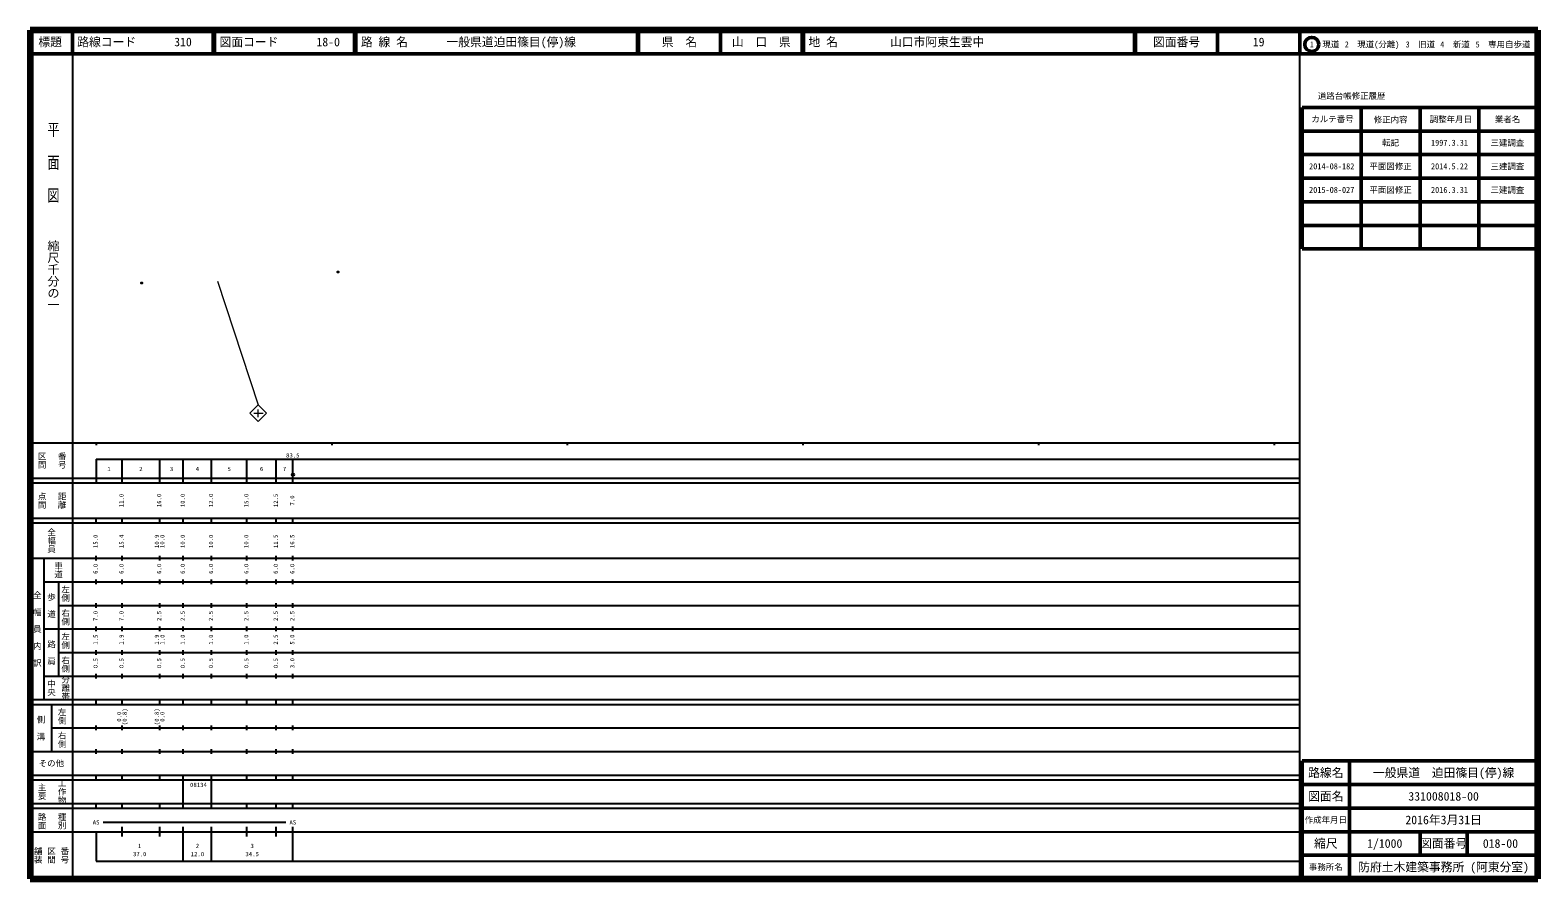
# Model space of a CAD drawing. Units: millimetres on the paper. Extents: x 40 to 680, y 20 to 380.
import ezdxf
from ezdxf.enums import TextEntityAlignment as Align

# ---------------------------------------------------------------- set-up
doc = ezdxf.new("R2010")
doc.units = ezdxf.units.MM
doc.header["$PDMODE"] = 32
doc.header["$PDSIZE"] = 0.5
doc.layers.add('M-OTRS', color=6, linetype='Continuous')
doc.layers.add('M-TTL-TXT', color=7, linetype='Continuous')
for name, color, linetype, lineweight in [('M-STR-STRC', 7, 'Continuous', 13), ('M-TTL', 2, 'Continuous', 140), ('M-TTL-BAND', 7, 'Continuous', 25), ('M-TTL-FRAM', 2, 'Continuous', 50), ('M-TTL-LINE', 7, 'Continuous', 50)]:
    doc.layers.add(name, color=color, linetype=linetype, lineweight=lineweight)
doc.styles.add('@ＭＳ ゴシック', font='')
doc.styles.add('ＭＳ ゴシック', font='')
doc.styles.get('@ＭＳ ゴシック').set_extended_font_data('@MS Gothic')
doc.styles.get('ＭＳ ゴシック').set_extended_font_data('MS Gothic')

msp = doc.modelspace()

# ---------------------------------------------------------------- hatches: boundary and pattern name
at = {"layer": 'M-TTL-BAND'}
msp.add_hatch(color=256, dxfattribs=at).paths.add_polyline_path([(152.01, 191.411, 1), (151.01, 191.411, 1)])

# ---------------------------------------------------------------- linework, layer by layer
at = {"layer": 'M-OTRS'}
for p in [(170.694, 277.427), (87.32, 272.769)]:
    msp.add_point(p, dxfattribs=at)
at = {"layer": 'M-STR-STRC'}
for p, q in [((119.573, 273.592), (136.73, 221.132)), ((133.194, 217.597), (136.73, 221.132)), ((136.652, 219.092), (136.652, 215.791)), ((136.73, 221.132), (140.266, 217.597)), ((136.73, 214.061), (133.194, 217.597)), ((134.913, 217.566), (138.853, 217.566)), ((140.266, 217.597), (136.73, 214.061))]:
    msp.add_line(p, q, dxfattribs=at)
at = {"layer": 'M-TTL'}
for p, q in [((40, 380), (40, 20)), ((680, 380), (40, 380)), ((680, 20), (680, 380)), ((40, 20), (680, 20))]:
    msp.add_line(p, q, dxfattribs=at)
at = {"layer": 'M-TTL-BAND'}
for p, q in [((58, 370), (58, 20)), ((579, 20), (579, 370)), ((40, 205), (579, 205)), ((68, 205), (68, 204)), ((168, 205), (168, 204)), ((268, 205), (268, 204)), ((368, 205), (368, 204)), ((468, 205), (468, 204)), ((568, 205), (568, 204)), ((68, 198), (579, 198)), ((68, 198), (68, 188)), ((79, 188), (79, 198)), ((95, 188), (95, 198)), ((105, 188), (105, 198)), ((117, 188), (117, 198)), ((132, 188), (132, 198)), ((144.5, 188), (144.5, 198)), ((151.5, 188), (151.5, 198)), ((40, 190), (579, 190)), ((40, 188), (579, 188)), ((40, 173), (579, 173)), ((68, 171), (68, 173)), ((79, 171), (79, 173)), ((95, 171), (95, 173)), ((105, 171), (105, 173)), ((117, 171), (117, 173)), ((132, 171), (132, 173)), ((144.5, 171), (144.5, 173)), ((151.5, 171), (151.5, 173)), ((40, 171), (579, 171)), ((40, 156), (579, 156)), ((46, 96), (46, 156)), ((68, 155), (68, 157)), ((79, 155), (79, 157)), ((95, 155), (95, 157)), ((105, 155), (105, 157)), ((117, 155), (117, 157)), ((132, 155), (132, 157)), ((144.5, 155), (144.5, 157)), ((151.5, 155), (151.5, 157)), ((46, 146), (579, 146)), ((52, 146), (52, 106)), ((68, 145), (68, 147)), ((79, 145), (79, 147)), ((95, 145), (95, 147)), ((105, 145), (105, 147)), ((117, 145), (117, 147)), ((132, 145), (132, 147)), ((144.5, 145), (144.5, 147)), ((151.5, 145), (151.5, 147)), ((52, 136), (579, 136)), ((68, 135), (68, 137)), ((79, 135), (79, 137)), ((95, 135), (95, 137)), ((105, 135), (105, 137)), ((117, 135), (117, 137)), ((132, 135), (132, 137)), ((144.5, 135), (144.5, 137)), ((151.5, 135), (151.5, 137)), ((46, 126), (579, 126)), ((68, 125), (68, 127)), ((79, 125), (79, 127)), ((95, 125), (95, 127)), ((105, 125), (105, 127)), ((117, 125), (117, 127)), ((132, 125), (132, 127)), ((144.5, 125), (144.5, 127)), ((151.5, 125), (151.5, 127)), ((52, 116), (579, 116)), ((68, 115), (68, 117)), ((79, 115), (79, 117)), ((95, 115), (95, 117)), ((105, 115), (105, 117)), ((117, 115), (117, 117)), ((132, 115), (132, 117)), ((144.5, 115), (144.5, 117)), ((151.5, 115), (151.5, 117)), ((46, 106), (579, 106)), ((68, 105), (68, 107)), ((79, 105), (79, 107)), ((95, 105), (95, 107)), ((105, 105), (105, 107)), ((117, 105), (117, 107)), ((132, 105), (132, 107)), ((144.5, 105), (144.5, 107)), ((151.5, 105), (151.5, 107)), ((40, 96), (579, 96)), ((68, 94), (68, 96)), ((79, 94), (79, 96)), ((95, 94), (95, 96)), ((105, 94), (105, 96)), ((117, 94), (117, 96)), ((132, 94), (132, 96)), ((144.5, 94), (144.5, 96)), ((151.5, 94), (151.5, 96)), ((40, 94), (579, 94)), ((49, 94), (49, 74)), ((49, 84), (579, 84)), ((68, 83), (68, 85)), ((79, 83), (79, 85)), ((95, 83), (95, 85)), ((105, 83), (105, 85)), ((117, 83), (117, 85)), ((132, 83), (132, 85)), ((144.5, 83), (144.5, 85)), ((151.5, 83), (151.5, 85)), ((40, 74), (579, 74)), ((68, 73), (68, 75)), ((79, 73), (79, 75)), ((95, 73), (95, 75)), ((105, 73), (105, 75)), ((117, 73), (117, 75)), ((132, 73), (132, 75)), ((144.5, 73), (144.5, 75)), ((151.5, 73), (151.5, 75)), ((40, 64), (579, 64)), ((68, 62), (68, 64)), ((79, 62), (79, 64)), ((95, 62), (95, 64)), ((105, 62), (105, 64)), ((117, 62), (117, 64)), ((132, 62), (132, 64)), ((144.5, 62), (144.5, 64)), ((151.5, 62), (151.5, 64)), ((40, 62), (579, 62)), ((105, 52), (105, 62)), ((117, 52), (117, 62)), ((40, 52), (579, 52)), ((68, 50), (68, 52)), ((79, 50), (79, 52)), ((95, 50), (95, 52)), ((105, 50), (105, 52)), ((117, 50), (117, 52)), ((132, 50), (132, 52)), ((144.5, 50), (144.5, 52)), ((151.5, 50), (151.5, 52)), ((40, 50), (579, 50)), ((40, 40), (579, 40)), ((68, 40), (68, 27.5)), ((71, 44), (148.5, 44)), ((79, 38), (79, 42)), ((95, 38), (95, 42)), ((105, 27.5), (105, 42)), ((117, 27.5), (117, 42)), ((132, 38), (132, 42)), ((144.5, 38), (144.5, 42)), ((151.5, 27.5), (151.5, 42)), ((68, 27.5), (579, 27.5))]:
    msp.add_line(p, q, dxfattribs=at)
msp.add_circle((151.51, 191.411), 0.5, dxfattribs=at)
at = {"layer": 'M-TTL-FRAM'}
for p, q in [((580, 347.197), (580, 287.197)), ((580, 347.197), (680, 347.197)), ((580, 287.197), (680, 287.197)), ((680, 70), (580, 70)), ((580, 70), (580, 20))]:
    msp.add_line(p, q, dxfattribs=at)
at = {"layer": 'M-TTL-LINE'}
for p, q in [((58, 380), (58, 370)), ((117.75, 380), (117.75, 370)), ((118.25, 380), (118.25, 370)), ((177.75, 380), (177.75, 370)), ((178.25, 380), (178.25, 370)), ((297.75, 380), (297.75, 370)), ((298.25, 380), (298.25, 370)), ((333, 380), (333, 370)), ((367.75, 380), (367.75, 370)), ((368.25, 380), (368.25, 370)), ((508.747, 380), (508.747, 370)), ((509.247, 380), (509.247, 370)), ((543.997, 380), (543.997, 370)), ((579, 380), (579, 370)), ((40, 370), (680, 370)), ((605, 347.197), (605, 287.197)), ((630, 347.197), (630, 287.197)), ((655, 347.197), (655, 287.197)), ((580, 337.197), (680, 337.197)), ((580, 327.197), (680, 327.197)), ((580, 317.197), (680, 317.197)), ((580, 307.197), (680, 307.197)), ((580, 297.197), (680, 297.197)), ((600, 70), (600, 20)), ((680, 60), (580, 60)), ((680, 50), (580, 50)), ((680, 40), (580, 40)), ((630, 40), (630, 30)), ((650, 40), (650, 30)), ((680, 30), (580, 30))]:
    msp.add_line(p, q, dxfattribs=at)
msp.add_circle((584.031, 373.958), 3, dxfattribs=at)

# ---------------------------------------------------------------- texts
at = {"layer": 'M-TTL-BAND', "style": '@ＭＳ ゴシック', "width": 1.4}
msp.add_text('平  面  図', height=3.666, rotation=270, dxfattribs=at).set_placement((49.777, 306.475), align=Align.MIDDLE_RIGHT)
at = {"layer": 'M-TTL-BAND', "style": '@ＭＳ ゴシック'}
msp.add_text('縮尺千分の一', height=3.666, rotation=270, dxfattribs=at).set_placement((49.777, 261.03), align=Align.MIDDLE_RIGHT)
for s, p in [('区間', (45, 197.5)), ('番号', (53.5, 197.5)), ('点間', (45, 180.5)), ('距離', (53.5, 180.5)), ('全幅員', (49, 163.5)), ('車道', (52, 151)), ('全\u3000幅\u3000員\u3000内\u3000訳', (43, 126)), ('歩\u3000道', (49, 136)), ('左側', (55, 141)), ('右側', (55, 131)), ('左側', (55, 121)), ('路\u3000肩', (49, 116)), ('右側', (55, 111)), ('中央', (49, 101)), ('分離帯', (55, 101)), ('左側', (53.5, 89)), ('側\u3000溝', (44.5, 84)), ('右側', (53.5, 79)), ('主要', (45, 57)), ('工作物', (53.5, 57)), ('路面', (45, 44.5)), ('種別', (53.5, 44.5)), ('舗装', (43.333, 30)), ('区間', (49, 30)), ('番号', (54.667, 30))]:
    msp.add_text(s, height=2.566, rotation=270, dxfattribs=at).set_placement(p, align=Align.MIDDLE_CENTER)
at = {"layer": 'M-TTL-BAND', "style": 'ＭＳ ゴシック'}
for s, p in [('83.5', (151.5, 198.195)), ('1', (73.5, 192.405)), ('2', (87, 192.405)), ('3', (100, 192.405)), ('4', (111, 192.405)), ('5', (124.5, 192.405)), ('6', (138.25, 192.405)), ('7', (148, 192.405)), ('AS', (68, 42.5)), ('AS', (151.5, 42.5)), ('1', (86.5, 32.523)), ('2', (111, 32.523)), ('3', (134.25, 32.523)), ('37.0', (86.5, 29.033)), ('12.0', (111, 29.033)), ('34.5', (134.25, 29.033))]:
    msp.add_text(s, height=1.833, dxfattribs=at).set_placement(p, align=Align.BOTTOM_CENTER)
for s, p in [('11.0', (80.202, 180.5)), ('16.0', (96.202, 180.5)), ('10.0', (106.202, 180.5)), ('12.0', (118.202, 180.5)), ('15.0', (133.202, 180.5)), ('12.5', (145.702, 180.5)), ('7.0', (152.702, 180.5)), ('15.0', (69.202, 163.174)), ('15.4', (80.202, 163.174)), ('10.9', (95.202, 163.174)), ('10.0', (97.572, 163.174)), ('10.0', (106.202, 163.174)), ('10.0', (118.202, 163.174)), ('10.0', (133.202, 163.174)), ('11.5', (145.702, 163.174)), ('16.5', (152.702, 163.174)), ('6.0', (69.202, 151.5)), ('6.0', (80.202, 151.5)), ('6.0', (96.202, 151.5)), ('6.0', (106.202, 151.5)), ('6.0', (118.202, 151.5)), ('6.0', (133.202, 151.5)), ('6.0', (145.702, 151.5)), ('6.0', (152.702, 151.5)), ('7.0', (69.202, 131.5)), ('7.0', (80.202, 131.5)), ('2.5', (96.202, 131.5)), ('2.5', (106.202, 131.5)), ('2.5', (118.202, 131.5)), ('2.5', (133.202, 131.5)), ('2.5', (145.702, 131.5)), ('2.5', (152.702, 131.5)), ('1.5', (69.202, 121.5)), ('1.9', (80.202, 121.5)), ('1.9', (95.202, 121.5)), ('1.0', (97.572, 121.5)), ('1.0', (106.202, 121.5)), ('1.0', (118.202, 121.5)), ('1.0', (133.202, 121.5)), ('2.5', (145.702, 121.5)), ('5.0', (152.702, 121.5)), ('0.5', (69.202, 111.5)), ('0.5', (80.202, 111.5)), ('0.5', (96.202, 111.5)), ('0.5', (106.202, 111.5)), ('0.5', (118.202, 111.5)), ('0.5', (133.202, 111.5)), ('0.5', (145.702, 111.5)), ('3.0', (152.702, 111.5)), ('0.0', (79.202, 88.764)), ('(0.8)', (81.572, 88.764)), ('(0.8)', (95.202, 88.764)), ('0.0', (97.572, 88.764))]:
    msp.add_text(s, height=1.833, rotation=90, dxfattribs=at).set_placement(p, align=Align.BOTTOM_CENTER)
msp.add_text('その他', height=2.566, dxfattribs=at).set_placement((49, 69), align=Align.MIDDLE_CENTER)
msp.add_text('08134', height=1.833, dxfattribs=at).set_placement((107.875, 58.405), align=Align.BOTTOM_LEFT)
at = {"layer": 'M-TTL-TXT', "style": 'ＭＳ ゴシック'}
for s, height, p in [('標題', 3.666, (48.5, 375)), ('県\u3000名', 3.666, (315.625, 375)), ('山\u3000口\u3000県', 3.666, (350.375, 375)), ('図面番号', 3.666, (526.622, 375)), ('19', 3.666, (561.497, 375)), ('1\u3000現道', 2.566, (589.448, 373.958)), ('2\u3000現道(分離)', 2.566, (609.619, 373.958)), ('3\u3000旧道', 2.566, (630.121, 373.958)), ('4\u3000新道', 2.566, (644.824, 373.958)), ('5\u3000専用自歩道', 2.566, (665.228, 373.958)), ('道路台帳修正履歴', 2.566, (600.968, 352.113)), ('カルテ番号', 2.566, (592.839, 342.277)), ('修正内容', 2.566, (617.509, 342.023)), ('調整年月日', 2.566, (643.089, 342.197)), ('業者名', 2.566, (667.134, 342.197)), ('転記', 2.566, (617.5, 332.245)), ('1997.3.31', 2.566, (642.5, 332.245)), ('三建調査', 2.566, (667.077, 332.189)), ('2014-08-182', 2.566, (592.5, 322.245)), ('平面図修正', 2.566, (617.5, 322.245)), ('2014.5.22', 2.566, (642.5, 322.245)), ('三建調査', 2.566, (667.077, 322.189)), ('平面図修正', 2.566, (617.5, 312.245)), ('三建調査', 2.566, (667.077, 312.189)), ('2015-08-027', 2.566, (592.5, 312.245)), ('2016.3.31', 2.566, (642.5, 312.245)), ('路線名', 3.666, (590, 65)), ('路線名', 3.666, (590, 65)), ('一般県道\u3000迫田篠目(停)線', 3.666, (640, 65)), ('図面名', 3.666, (590, 55)), ('図面名', 3.666, (590, 55)), ('331008018-00', 3.666, (640, 55)), ('作成年月日', 2.566, (590, 45)), ('作成年月日', 2.566, (590, 45)), ('2016年3月31日', 3.666, (640, 45)), ('縮尺', 3.666, (590, 35)), ('縮尺', 3.666, (590, 35)), ('1/1000', 3.666, (615, 35)), ('図面番号', 3.666, (640, 35)), ('図面番号', 3.666, (640, 35)), ('018-00', 3.666, (664.125, 35)), ('事務所名', 2.566, (590, 25)), ('事務所名', 2.566, (590, 25)), ('防府土木建築事務所 (阿東分室)', 3.666, (640, 25))]:
    msp.add_text(s, height=height, dxfattribs=at).set_placement(p, align=Align.MIDDLE_CENTER)
for s, p in [('路線コード', (60, 375)), ('310', (101.142, 375)), ('図面コード', (120.38, 375)), ('18-0', (161.521, 375)), ('路 線 名', (180.38, 375)), ('一般県道迫田篠目(停)線', (216.734, 375)), ('地 名', (370.38, 375)), ('山口市阿東生雲中', (405.024, 375))]:
    msp.add_text(s, height=3.666, dxfattribs=at).set_placement(p, align=Align.MIDDLE_LEFT)

doc.saveas('drawing.dxf')
